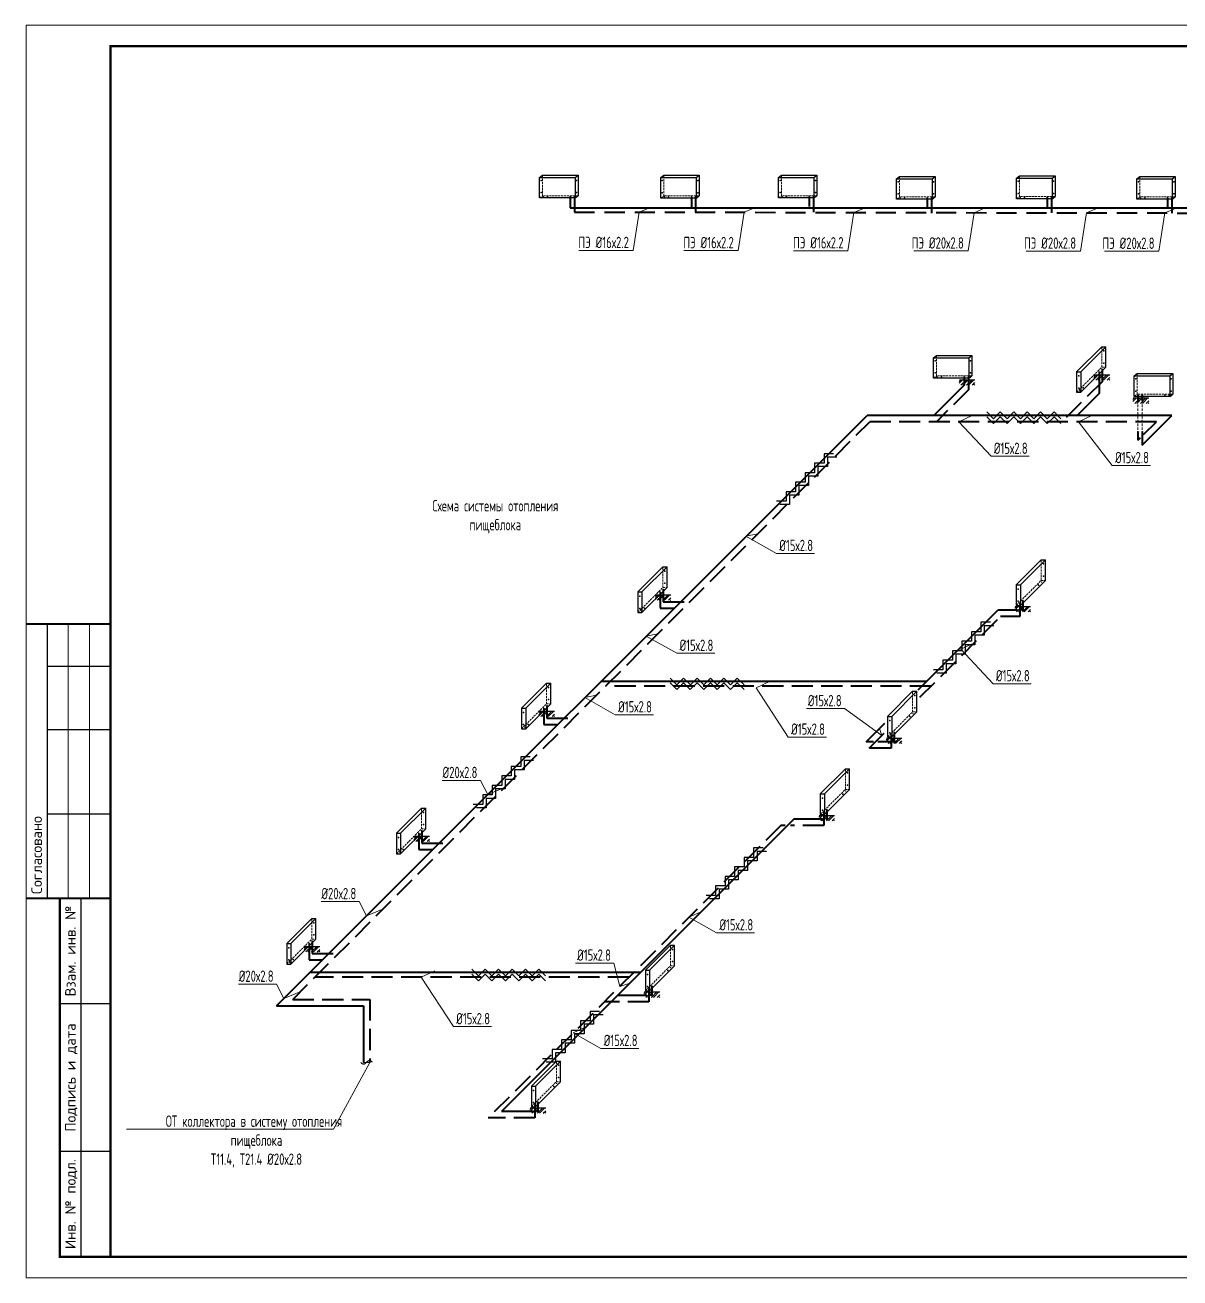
# Model space of a CAD drawing. Header units: millimetres. Extents: x -3929 to 624051, y 52832 to 514950.
# Drawn here: x 17171 to 44543, y 152597 to 182297 of the extents above; entities that cross this region are included whole.
import ezdxf
from ezdxf import colors
from ezdxf.entities.mleader import LeaderData, LeaderLine
from ezdxf.enums import TextEntityAlignment as Align
from ezdxf.math import Vec2, Vec3

# ---------------------------------------------------------------- set-up
doc = ezdxf.new("R2010")
doc.units = ezdxf.units.MM
for name, pattern in [('ADSK_Штриховая_ш2 п1', [3, 2, -1]), ('GOST2.303 4', [7, 5, -2, 0]), ('Hidden', [7.14375, 4.7625, -2.38125])]:
    doc.linetypes.add(name, pattern=pattern)
for name, color, linetype in [('9_Форматы', 7, 'Continuous'), ('выноски2', 1, 'Continuous'), ('стояки', 7, 'Continuous'), ('т21.4', 142, 'Continuous')]:
    doc.layers.add(name, color=color, linetype=linetype)
for name, color, linetype, lineweight in [('ОВ-ИЗОЛЯЦИЯ', 7, 'Continuous', 25), ('ОВ-рамка', 7, 'Continuous', 30), ('ОВ-ТЕКСТ', 7, 'Continuous', 25), ('СПДС_Штриховка', 252, 'Continuous', 9)]:
    doc.layers.add(name, color=color, linetype=linetype, lineweight=lineweight)
for name, color, linetype, true_color in [('т11.1', 1, 'Continuous', 0xff0000), ('т11.4', 7, 'Continuous', 0xd600d6), ('т21.1', 5, 'Continuous', 0x0000ff)]:
    doc.layers.add(name, color=color, linetype=linetype, true_color=true_color)
doc.styles.add('ГОСТ', font='isocpeur.ttf', dxfattribs={"width": 0.8, "height": 250})
doc.styles.add('СТИЛЬ', font='simplex.shx', dxfattribs={"width": 0.65})

# ---------------------------------------------------------------- blocks, each defined once
blk = doc.blocks.new('gh павнель')
at = {"color": 32, "lineweight": 30, "ltscale": 0.1, "true_color": 0xcd6928}
for p, q in [((29457, 6419), (30297, 6419)), ((30297, 6419), (30297, 5931))]:
    blk.add_line(p, q, dxfattribs=at)
at = {"color": 32, "linetype": 'GOST2.303 4', "lineweight": 18, "ltscale": 10, "true_color": 0xcd6928}
for p, q in [((29457, 5931), (29457, 6419)), ((30297, 5931), (29457, 5931))]:
    blk.add_line(p, q, dxfattribs=at)
at = {"color": 32, "lineweight": 30, "ltscale": 0.1, "true_color": 0xcd6928}
for points in [[(29386, 6364), (29457, 6419)], [(30226, 6364), (30297, 6419)], [(30226, 5877), (30297, 5931)]]:
    blk.add_lwpolyline(points, dxfattribs=at)
blk.add_lwpolyline([(29386, 6364), (30226, 6364), (30226, 5877), (29386, 5877)], close=True, dxfattribs=at)
at = {"color": 32, "linetype": 'GOST2.303 4', "lineweight": 18, "ltscale": 10, "true_color": 0xcd6928}
blk.add_lwpolyline([(29386, 5877), (29457, 5931)], dxfattribs=at)
at = {"color": 32, "lineweight": 30, "ltscale": 0.1, "true_color": 0xcd6928}
for p in [(29422, 6292), (30262, 6292), (29422, 6004), (30262, 6004), (29472, 5904), (29572, 5904), (30112, 5904), (30212, 5904)]:
    blk.add_point(p, dxfattribs=at)
blk = doc.blocks.new('бок панель')
at = {"color": 32, "lineweight": 30, "ltscale": 0.1, "true_color": 0xcd6928}
for p, q in [((29006, 6630), (28412, 6036)), ((29006, 6630), (29106, 6630)), ((28412, 6036), (28412, 5548)), ((28412, 6036), (28512, 6036)), ((28412, 5548), (28512, 5548))]:
    blk.add_line(p, q, dxfattribs=at)
at = {"color": 32, "linetype": 'GOST2.303 4', "lineweight": 18, "ltscale": 10, "true_color": 0xcd6928}
for p, q in [((29006, 6142), (29006, 6630)), ((28412, 5548), (29006, 6142)), ((29006, 6142), (29106, 6142))]:
    blk.add_line(p, q, dxfattribs=at)
at = {"color": 32, "lineweight": 30, "ltscale": 0.1, "true_color": 0xcd6928}
blk.add_lwpolyline([(29106, 6630), (28512, 6036), (28512, 5548), (29106, 6142)], close=True, dxfattribs=at)
for p in [(29056, 6530), (29056, 6242), (28943, 6029), (28462, 5936), (28462, 5648), (28568, 5655), (28497, 5584)]:
    blk.add_point(p, dxfattribs=at)
at = {"color": 32, "linetype": 'GOST2.303 4', "lineweight": 18, "ltscale": 10, "true_color": 0xcd6928}
blk.add_point((29014, 6100), dxfattribs=at)
blk = doc.blocks.new('*U3000')
at = {"layer": '9_Форматы', "color": 7, "linetype": 'Continuous', "lineweight": 9, "ltscale": 100}
blk.add_lwpolyline([(5, -5), (5, 292), (-625, 292), (-625, -5)], close=True, dxfattribs=at)
at = {"layer": '9_Форматы', "color": 7, "linetype": 'Continuous', "lineweight": 9, "ltscale": 100, "const_width": 0.5}
blk.add_lwpolyline([(0, 0), (0, 287), (-605, 287), (-605, 0)], close=True, dxfattribs=at)
at = {"layer": '9_Форматы', "color": 7, "linetype": 'Continuous', "lineweight": 9, "ltscale": 100}
for points, const_width in [([(-605, 150), (-625, 150)], 0.5), ([(-620, 85), (-620, 150)], 0.3), ([(-605, 140), (-620, 140)], 0.3), ([(-605, 125), (-620, 125)], 0.3), ([(-605, 105), (-620, 105)], 0.3), ([(-605, 85), (-625, 85)], 0.5), ([(-605, 0), (-617, 0), (-617, 85), (-617, 85)], 0.5), ([(-612, 0), (-612, 85)], 0.3), ([(-617, 60), (-605, 60)], 0.3), ([(-617, 25), (-605, 25)], 0.3)]:
    blk.add_lwpolyline(points, dxfattribs=dict(at, const_width=const_width))
for points in [[(-615, 85), (-615, 150)], [(-610, 85), (-610, 150)], [(-610, 85), (-610, 150)]]:
    blk.add_lwpolyline(points, dxfattribs=at)
at = {"layer": '9_Форматы', "color": 7, "linetype": 'Continuous', "lineweight": 9, "ltscale": 100, "style": 'ГОСТ'}
blk.add_text('Согласовано', height=2.5, rotation=90, dxfattribs=at).set_placement((-621.25, 86))
for s, p in [('Взам. инв. №', (-614.5, 72.5)), ('Подпись и дата', (-614.5, 42.5)), ('Инв. № подл.', (-614.5, 12.5))]:
    blk.add_text(s, height=2.5, rotation=90, dxfattribs=at).set_placement(p, align=Align.MIDDLE_CENTER)

msp = doc.modelspace()

# ---------------------------------------------------------------- hatches: boundary and pattern name
at = {"layer": 'СПДС_Штриховка', "lineweight": 25}
h = msp.add_hatch(dxfattribs=at)
h.set_pattern_fill('ANSI32', color=253, scale=10)
h.set_pattern_definition([(45, (431028.94, 495794.64), (-67.351921, 67.351921), []), (45, (431073.84, 495794.64), (-67.351921, 67.351921), [])])
h.paths.add_polyline_path([(39682.831, 173888.661), (39308.178, 173888.661), (39308.178, 173760.991), (39682.831, 173760.991)])
h = msp.add_hatch(dxfattribs=at)
h.set_pattern_fill('ANSI32', color=253, scale=10)
h.set_pattern_definition([(45, (434226.24, 495915.1), (-67.351921, 67.351921), []), (45, (434271.14, 495915.1), (-67.351921, 67.351921), [])])
h.paths.add_polyline_path([(42880.124, 174009.115), (42505.471, 174009.115), (42505.471, 173881.446), (42880.124, 173881.446)])
h = msp.add_hatch(dxfattribs=at)
h.set_pattern_fill('ANSI32', color=253, scale=10)
h.set_pattern_definition([(45, (435148.3, 495363.41), (-67.351921, 67.351921), []), (45, (435193.2, 495363.41), (-67.351921, 67.351921), [])])
h.paths.add_polyline_path([(43802.189, 173457.431), (43427.536, 173457.431), (43427.536, 173329.762), (43802.189, 173329.762)])
h = msp.add_hatch(dxfattribs=at)
h.set_pattern_fill('ANSI32', color=253, scale=10)
h.set_pattern_definition([(45, (423825.02, 490694.055), (-67.351921, 67.351921), []), (45, (423869.92, 490694.055), (-67.351921, 67.351921), [])])
h.paths.add_polyline_path([(32478.91, 168788.074), (32104.257, 168788.074), (32104.257, 168660.405), (32478.91, 168660.405)])
h = msp.add_hatch(dxfattribs=at)
h.set_pattern_fill('ANSI32', color=253, scale=10)
h.set_pattern_definition([(45, (432348.65, 490418.08), (-67.351921, 67.351921), []), (45, (432393.55, 490418.08), (-67.351921, 67.351921), [])])
h.paths.add_polyline_path([(41002.536, 168512.096), (40627.883, 168512.096), (40627.883, 168384.426), (41002.536, 168384.426)])
h = msp.add_hatch(dxfattribs=at)
h.set_pattern_fill('ANSI32', color=253, scale=10)
h.set_pattern_definition([(45, (421068.35, 487937.39), (-67.351921, 67.351921), []), (45, (421113.25, 487937.39), (-67.351921, 67.351921), [])])
h.paths.add_polyline_path([(29722.24, 166031.405), (29347.587, 166031.405), (29347.587, 165903.735), (29722.24, 165903.735)])
h = msp.add_hatch(dxfattribs=at)
h.set_pattern_fill('ANSI32', color=253, scale=10)
h.set_pattern_definition([(45, (429300.29, 487300.22), (-67.351921, 67.351921), []), (45, (429345.19, 487300.22), (-67.351921, 67.351921), [])])
h.paths.add_polyline_path([(37954.182, 165394.239), (37579.528, 165394.239), (37579.528, 165266.57), (37954.182, 165266.57)])
h = msp.add_hatch(dxfattribs=at)
h.set_pattern_fill('ANSI32', color=253, scale=10)
h.set_pattern_definition([(45, (427705.59, 485463.59), (-67.351921, 67.351921), []), (45, (427750.5, 485463.59), (-67.351921, 67.351921), [])])
h.paths.add_polyline_path([(36359.483, 163557.613), (35984.83, 163557.613), (35984.83, 163429.943), (36359.483, 163429.943)])
h = msp.add_hatch(dxfattribs=at)
h.set_pattern_fill('ANSI32', color=253, scale=10)
h.set_pattern_definition([(45, (418104.78, 484973.81), (-67.351921, 67.351921), []), (45, (418149.68, 484973.81), (-67.351921, 67.351921), [])])
h.paths.add_polyline_path([(26758.669, 163067.833), (26384.016, 163067.833), (26384.016, 162940.164), (26758.669, 162940.164)])
h = msp.add_hatch(dxfattribs=at)
h.set_pattern_fill('ANSI32', color=253, scale=10)
h.set_pattern_definition([(45, (415504.28, 482360.215), (-67.351921, 67.351921), []), (45, (415549.18, 482360.215), (-67.351921, 67.351921), [])])
h.paths.add_polyline_path([(24158.172, 160454.234), (23783.519, 160454.234), (23783.519, 160326.564), (24158.172, 160326.564)])
h = msp.add_hatch(dxfattribs=at)
h.set_pattern_fill('ANSI32', color=253, scale=10)
h.set_pattern_definition([(45, (423558.67, 481282.23), (-67.351921, 67.351921), []), (45, (423603.57, 481282.23), (-67.351921, 67.351921), [])])
h.paths.add_polyline_path([(32212.558, 159376.25), (31837.905, 159376.25), (31837.905, 159248.581), (32212.558, 159248.581)])
h = msp.add_hatch(dxfattribs=at)
h.set_pattern_fill('ANSI32', color=253, scale=10)
h.set_pattern_definition([(45, (420857.22, 478533.99), (-67.351921, 67.351921), []), (45, (420902.12, 478533.99), (-67.351921, 67.351921), [])])
h.paths.add_polyline_path([(29511.112, 156628.011), (29136.459, 156628.011), (29136.459, 156500.342), (29511.112, 156500.342)])

# ---------------------------------------------------------------- linework, layer by layer
at = {"color": 253, "lineweight": 25, "ltscale": 0.1}
for p, q in [((39314.521, 173888.661), (39682.831, 173888.661)), ((42511.814, 174009.115), (42880.124, 174009.115)), ((43433.879, 173457.431), (43802.189, 173457.431)), ((32110.6, 168788.074), (32478.91, 168788.074)), ((40634.226, 168512.096), (41002.536, 168512.096)), ((29353.931, 166031.405), (29722.24, 166031.405)), ((37585.872, 165394.239), (37954.182, 165394.239)), ((35991.173, 163557.613), (36359.483, 163557.613)), ((26390.359, 163067.833), (26758.669, 163067.833)), ((23789.862, 160454.234), (24158.172, 160454.234)), ((31844.248, 159376.25), (32212.558, 159376.25)), ((29142.802, 156628.011), (29511.112, 156628.011))]:
    msp.add_line(p, q, dxfattribs=at)
at = {"layer": 'ОВ-ИЗОЛЯЦИЯ', "color": 7, "linetype": 'ByBlock'}
for points in [[(41717.652, 172850.478), (41558.553, 173009.577), (41399.454, 172850.478), (41240.355, 173009.577), (41081.256, 172850.478), (40922.157, 173009.577), (40763.058, 172850.478), (40603.959, 173009.577), (40444.86, 172850.478), (40285.761, 173009.577), (40126.662, 172850.478), (39967.563, 173009.577)], [(41717.801, 172965.419), (41558.702, 173124.518), (41399.603, 172965.419), (41240.504, 173124.518), (41081.405, 172965.419), (40922.306, 173124.518), (40763.207, 172965.419), (40604.108, 173124.518), (40445.009, 172965.419), (40285.91, 173124.518), (40126.811, 172965.419), (39967.712, 173124.518)], [(36332.174, 172135.738), (36107.174, 172135.738), (36107.174, 171910.738), (35882.174, 171910.738), (35882.174, 171685.738), (35657.174, 171685.738), (35657.174, 171460.738), (35432.174, 171460.738), (35432.174, 171235.738), (35207.174, 171235.738), (35207.174, 171010.738), (34982.174, 171010.738)], [(36413.345, 172054.358), (36188.345, 172054.358), (36188.345, 171829.358), (35963.345, 171829.358), (35963.345, 171604.358), (35738.345, 171604.358), (35738.345, 171379.358), (35513.345, 171379.358), (35513.345, 171154.358), (35288.345, 171154.358), (35288.345, 170929.358), (35063.345, 170929.358)], [(40049.288, 168138.779), (39824.288, 168138.779), (39824.288, 167913.779), (39599.288, 167913.779), (39599.288, 167688.779), (39374.288, 167688.779), (39374.288, 167463.779), (39149.288, 167463.779), (39149.288, 167238.779), (38924.288, 167238.779), (38924.288, 167013.779), (38699.288, 167013.779)], [(40130.458, 168057.399), (39905.458, 168057.399), (39905.458, 167832.399), (39680.458, 167832.399), (39680.458, 167607.399), (39455.458, 167607.399), (39455.458, 167382.399), (39230.458, 167382.399), (39230.458, 167157.399), (39005.458, 167157.399), (39005.458, 166932.399), (38780.458, 166932.399)], [(34211.437, 166542.578), (34052.338, 166701.677), (33893.239, 166542.578), (33734.14, 166701.677), (33575.041, 166542.578), (33415.942, 166701.677), (33256.843, 166542.578), (33097.743, 166701.677), (32938.644, 166542.578), (32779.545, 166701.677), (32620.446, 166542.578), (32461.347, 166701.677)], [(34211.585, 166657.519), (34052.486, 166816.618), (33893.387, 166657.519), (33734.288, 166816.618), (33575.189, 166657.519), (33416.09, 166816.618), (33256.991, 166657.519), (33097.892, 166816.618), (32938.793, 166657.519), (32779.694, 166816.618), (32620.595, 166657.519), (32461.496, 166816.618)], [(29142.704, 164946.268), (28917.704, 164946.268), (28917.704, 164721.268), (28692.704, 164721.268), (28692.704, 164496.268), (28467.704, 164496.268), (28467.704, 164271.268), (28242.704, 164271.268), (28242.704, 164046.268), (28017.704, 164046.268), (28017.704, 163821.268), (27792.704, 163821.268)], [(29223.875, 164864.888), (28998.875, 164864.888), (28998.875, 164639.888), (28773.875, 164639.888), (28773.875, 164414.888), (28548.875, 164414.888), (28548.875, 164189.888), (28323.875, 164189.888), (28323.875, 163964.888), (28098.875, 163964.888), (28098.875, 163739.888), (27873.875, 163739.888)], [(34662.762, 162790.736), (34437.762, 162790.736), (34437.762, 162565.736), (34212.762, 162565.736), (34212.762, 162340.736), (33987.762, 162340.736), (33987.762, 162115.736), (33762.762, 162115.736), (33762.762, 161890.736), (33537.762, 161890.736), (33537.762, 161665.736), (33312.762, 161665.736)], [(34743.932, 162709.355), (34518.932, 162709.355), (34518.932, 162484.355), (34293.932, 162484.355), (34293.932, 162259.355), (34068.932, 162259.355), (34068.932, 162034.355), (33843.932, 162034.355), (33843.932, 161809.355), (33618.932, 161809.355), (33618.932, 161584.355), (33393.932, 161584.355)], [(29508.975, 159642.328), (29349.876, 159801.427), (29190.777, 159642.328), (29031.678, 159801.427), (28872.579, 159642.328), (28713.479, 159801.427), (28554.38, 159642.328), (28395.281, 159801.427), (28236.182, 159642.328), (28077.083, 159801.427), (27917.984, 159642.328), (27758.885, 159801.427)], [(29509.123, 159757.269), (29350.024, 159916.368), (29190.925, 159757.269), (29031.826, 159916.368), (28872.727, 159757.269), (28713.628, 159916.368), (28554.529, 159757.269), (28395.43, 159916.368), (28236.331, 159757.269), (28077.232, 159916.368), (27918.133, 159757.269), (27759.034, 159916.368)], [(30787.732, 158915.706), (30562.732, 158915.706), (30562.732, 158690.706), (30337.732, 158690.706), (30337.732, 158465.706), (30112.732, 158465.706), (30112.732, 158240.706), (29887.732, 158240.706), (29887.732, 158015.706), (29662.732, 158015.706), (29662.732, 157790.706), (29437.732, 157790.706)], [(30868.902, 158834.325), (30643.902, 158834.325), (30643.902, 158609.325), (30418.902, 158609.325), (30418.902, 158384.325), (30193.902, 158384.325), (30193.902, 158159.325), (29968.902, 158159.325), (29968.902, 157934.325), (29743.902, 157934.325), (29743.902, 157709.325), (29518.902, 157709.325)]]:
    msp.add_lwpolyline(points, dxfattribs=at)
at = {"layer": 'стояки', "color": 7, "linetype": 'ADSK_Штриховая_ш2 п1', "lineweight": 0, "ltscale": 30}
for p, q in [((43547.323, 173390.343), (43547.323, 172660.879)), ((43647.323, 173390.121), (43647.323, 172660.879))]:
    msp.add_line(p, q, dxfattribs=at)
at = {"layer": 'стояки', "color": 7, "lineweight": 30}
for centre, start, end in [((25195.469, 157759.712), 216.5656753, 323.4343247), ((25334.069, 157656.907), 36.5656753, 143.4343247)]:
    msp.add_arc(centre, 86.282, start, end, dxfattribs=at)
at = {"layer": 'т11.1', "color": 233, "lineweight": 40}
for p, q in [((30092.075, 178225.279), (30092.075, 177964.885)), ((32964.504, 178220.564), (32964.504, 177991.036)), ((35754.635, 178225.279), (35754.635, 177995.751)), ((41396.994, 178206.723), (41396.994, 177977.195)), ((30092.075, 177964.885), (47993.484, 177964.885)), ((38554.631, 178194.412), (38554.631, 177964.885)), ((44246.993, 178194.412), (44246.993, 177964.885))]:
    msp.add_line(p, q, dxfattribs=at)
at = {"layer": 'т11.4', "lineweight": 40}
for p, q in [((42625.259, 174072.09), (42625.259, 173559.958)), ((39427.965, 173763.767), (38709.167, 173044.969)), ((39427.965, 173951.635), (39427.965, 173763.767)), ((42625.259, 173559.958), (42110.27, 173044.969)), ((43647.323, 173520.405), (43647.323, 173390.121)), ((23134.034, 159050.098), (37128.905, 173044.969)), ((44350.288, 173044.969), (37128.905, 173044.969)), ((43647.323, 172342.004), (44350.288, 173044.969)), ((43647.323, 172660.879), (43647.323, 172342.004)), ((32224.044, 168851.048), (32224.044, 168471.759)), ((32224.044, 168471.759), (32555.695, 168471.759)), ((38335.971, 166537.963), (40223.078, 168425.07)), ((40694.972, 168425.07), (40223.078, 168425.07)), ((40818.381, 168425.07), (40790.975, 168425.07)), ((40818.381, 168645.781), (40818.381, 168425.07)), ((38535.077, 166737.068), (30821.004, 166737.068)), ((29467.375, 166094.379), (29467.375, 165715.09)), ((37105.222, 165307.214), (37548.875, 165750.867)), ((29467.375, 165715.09), (29799.026, 165715.09)), ((37770.027, 165527.924), (37770.027, 165307.214)), ((37279.313, 165307.214), (37105.222, 165307.214)), ((37672.4, 165307.214), (37383.574, 165307.214)), ((37770.027, 165307.214), (37720.287, 165307.214)), ((36175.328, 163691.298), (36175.328, 163470.587)), ((35390.181, 163470.587), (28460.579, 156540.985)), ((36066.116, 163470.587), (35390.181, 163470.587)), ((36175.328, 163470.587), (36149.358, 163470.587)), ((26503.803, 163130.807), (26503.803, 162751.518)), ((26503.803, 162751.518), (26835.454, 162751.518)), ((23903.306, 160517.208), (23903.306, 160137.919)), ((23903.306, 160137.919), (24221.855, 160137.919)), ((31756.413, 159836.819), (23920.754, 159836.819)), ((32028.403, 159509.935), (32028.403, 159289.224)), ((31910.046, 159289.224), (31208.818, 159289.224)), ((32028.403, 159289.224), (32000.005, 159289.224)), ((23134.034, 159050.098), (25195.174, 159050.098)), ((25195.174, 159050.098), (25195.174, 157700.098)), ((29213.463, 156540.985), (28460.579, 156540.985)), ((29326.957, 156540.985), (29288.954, 156540.985)), ((29326.957, 156761.696), (29326.957, 156540.985))]:
    msp.add_line(p, q, dxfattribs=at)
at = {"layer": 'т21.1', "color": 165, "linetype": 'Hidden', "lineweight": 40, "ltscale": 100, "true_color": 0x5e67af}
for p, q in [((30192.075, 178225.279), (30192.075, 177864.885)), ((33064.504, 178220.564), (33064.504, 177860.17)), ((35854.635, 178225.279), (35854.635, 177864.885)), ((41496.994, 178206.723), (41496.994, 177846.329)), ((38654.631, 178194.412), (38654.631, 177834.018)), ((44346.993, 178194.412), (44346.993, 177834.018)), ((30192.075, 177864.885), (48172.417, 177835.371))]:
    msp.add_line(p, q, dxfattribs=at)
at = {"layer": 'т21.4', "linetype": 'GOST2.303 4', "lineweight": 40, "ltscale": 100}
for p, q in [((42695.969, 174142.8), (42695.969, 173842.8)), ((39527.965, 173951.635), (39527.965, 173651.635)), ((42695.969, 173842.8), (41748.138, 172894.969)), ((39527.965, 173651.635), (38771.299, 172894.969)), ((43547.323, 173520.405), (43547.323, 173390.343)), ((23515.782, 159200.098), (37191.542, 172894.969)), ((43988.156, 172894.969), (37191.542, 172894.969)), ((43680.533, 172587.346), (43988.156, 172894.969)), ((43547.323, 172660.879), (43547.323, 172454.136)), ((43547.323, 172454.136), (43604.578, 172511.391)), ((32294.755, 168921.759), (32294.755, 168621.759)), ((32294.755, 168621.759), (32924.295, 168621.759)), ((40747.671, 168575.07), (40747.671, 168275.07)), ((38381.975, 166362.105), (40292.271, 168275.07)), ((40747.671, 168275.07), (40292.271, 168275.07)), ((38643.378, 166623.873), (30929.018, 166623.694)), ((29538.086, 166165.09), (29538.086, 165865.09)), ((29538.086, 165865.09), (30171.473, 165865.09)), ((37178.765, 165157.214), (37582.22, 165561.233)), ((37699.316, 165457.214), (37699.316, 165157.214)), ((37699.316, 165157.214), (37178.765, 165157.214)), ((36104.617, 163620.587), (36104.617, 163320.587)), ((26574.514, 163201.518), (26574.514, 162901.518)), ((35080.113, 163320.587), (28150.512, 156390.985)), ((35184.739, 163320.587), (35080.113, 163320.587)), ((36104.617, 163320.587), (35312.049, 163320.587)), ((26574.514, 162901.518), (27212.037, 162901.518)), ((23974.017, 160587.919), (23974.017, 160287.919)), ((23974.017, 160287.919), (24602.084, 160287.919)), ((31483.159, 159723.633), (24038.586, 159723.633)), ((23515.782, 159200.098), (25345.174, 159200.098)), ((25345.174, 159200.098), (25345.174, 157700.098)), ((31957.692, 159439.224), (31957.692, 159139.224)), ((31957.692, 159139.224), (30898.75, 159139.224)), ((29256.246, 156690.985), (29256.246, 156390.985)), ((29256.246, 156390.985), (28150.512, 156390.985))]:
    msp.add_line(p, q, dxfattribs=at)

# ---------------------------------------------------------------- block references
at = {"lineweight": 13}
for name, p in [('gh павнель', (-19.598, 172321.308)), ('gh павнель', (2852.831, 172316.593)), ('gh павнель', (5642.961, 172321.308)), ('gh павнель', (8442.957, 172290.442)), ('gh павнель', (11285.321, 172302.752)), ('gh павнель', (14135.319, 172290.442)), ('бок панель', (13682.335, 168042.799)), ('gh павнель', (9316.292, 168047.665)), ('gh павнель', (14075.65, 167616.435)), ('бок панель', (12250.225, 162991.257)), ('бок панель', (3281.121, 162821.758)), ('бок панель', (524.452, 160065.088)), ('бок панель', (9201.87, 159873.4)), ('бок панель', (7607.171, 158036.774)), ('бок панель', (-2439.12, 157101.517)), ('бок панель', (-5039.617, 154487.918)), ('бок панель', (3460.246, 153855.411)), ('бок панель', (758.8, 151107.172))]:
    msp.add_blockref(name, p, dxfattribs=at)
at = {"layer": 'ОВ-рамка', "ltscale": 100, "transparency": 33554687, "xscale": 100, "yscale": 100, "zscale": 100}
msp.add_blockref('*U3000', (79696.148, 153096.914, 576.986), dxfattribs=at)

# ---------------------------------------------------------------- texts
at = {"layer": 'выноски2', "color": 7, "insert": (30341.364, 171037.853), "char_height": 270, "width": 4047.56645, "attachment_point": 3, "style": 'СТИЛЬ'}
msp.add_mtext('\\pxqc;Схема системы отопления пищеблока', dxfattribs=at)

# ---------------------------------------------------------------- leaders
at = {"layer": 'ОВ-ТЕКСТ', "color": 7}
ml = msp.add_multileader_mtext('Standard', dxfattribs=at)
ml.set_content('\\A1;ПЭ %%C16х2.2', color=7, style='СТИЛЬ')
ml.set_leader_properties(color=7, lineweight=18)
ml.build(insert=Vec2(0, 0))
ml.multileader.update_dxf_attribs({"text_left_attachment_type": 6, "text_right_attachment_type": 6, "dogleg_length": 0.36, "arrow_head_size": 0.126})
ctx = ml.context
ctx.base_point, ctx.char_height, ctx.arrow_head_size, ctx.landing_gap_size, ctx.plane_origin = Vec3(30181.76, 176955.766), 270, 0.126, 0.063, Vec3(32065.95, 177845.966)
ctx.left_attachment, ctx.right_attachment, ctx.text_align_type = 6, 6, 1
notes = []
notes.append((ctx, [(1, (1, 1, 0), (31586.138, 176955.766), (-1, 0), 0.252, [(1, [(31994.782, 177974.748), (31728.431, 177862.363)], 0, [])])]))
ctx.mtext.insert, ctx.mtext.width, ctx.mtext.alignment, ctx.mtext.flow_direction = Vec3(30883.823, 177279.766), 1912.62067, 2, 5
ml = msp.add_multileader_mtext('Standard', dxfattribs=at)
ml.set_content('\\A1;ПЭ %%C16х2.2', color=7, style='СТИЛЬ')
ml.set_leader_properties(color=7, lineweight=18)
ml.build(insert=Vec2(0, 0))
ml.multileader.update_dxf_attribs({"text_left_attachment_type": 6, "text_right_attachment_type": 6, "dogleg_length": 0.36, "arrow_head_size": 0.126})
ctx = ml.context
ctx.base_point, ctx.char_height, ctx.arrow_head_size, ctx.landing_gap_size, ctx.plane_origin = Vec3(32668.089, 176951.685), 270, 0.126, 0.063, Vec3(34552.28, 177841.885)
ctx.left_attachment, ctx.right_attachment, ctx.text_align_type = 6, 6, 1
notes.append((ctx, [(1, (1, 1, 0), (34072.467, 176951.685), (-1, 0), 0.252, [(1, [(34481.111, 177970.667), (34214.761, 177858.282)], 0, [])])]))
ctx.mtext.insert, ctx.mtext.width, ctx.mtext.alignment, ctx.mtext.flow_direction = Vec3(33370.152, 177275.685), 1912.62067, 2, 5
ml = msp.add_multileader_mtext('Standard', dxfattribs=at)
ml.set_content('\\A1;ПЭ %%C16х2.2', color=7, style='СТИЛЬ')
ml.set_leader_properties(color=7, lineweight=18)
ml.build(insert=Vec2(0, 0))
ml.multileader.update_dxf_attribs({"text_left_attachment_type": 6, "text_right_attachment_type": 6, "dogleg_length": 0.36, "arrow_head_size": 0.126})
ctx = ml.context
ctx.base_point, ctx.char_height, ctx.arrow_head_size, ctx.landing_gap_size, ctx.plane_origin = Vec3(35269.451, 176947.415), 270, 0.126, 0.063, Vec3(37153.642, 177837.615)
ctx.left_attachment, ctx.right_attachment, ctx.text_align_type = 6, 6, 1
notes.append((ctx, [(1, (1, 1, 0), (36673.829, 176947.415), (-1, 0), 0.252, [(1, [(37082.473, 177966.397), (36816.123, 177854.012)], 0, [])])]))
ctx.mtext.insert, ctx.mtext.width, ctx.mtext.alignment, ctx.mtext.flow_direction = Vec3(35971.514, 177271.415), 1912.62067, 2, 5
ml = msp.add_multileader_mtext('Standard', dxfattribs=at)
ml.set_content('\\A1;ПЭ %%C20х2.8', color=7, style='СТИЛЬ')
ml.set_leader_properties(color=7, lineweight=18)
ml.build(insert=Vec2(0, 0))
ml.multileader.update_dxf_attribs({"text_left_attachment_type": 6, "text_right_attachment_type": 6, "dogleg_length": 0.36, "arrow_head_size": 0.126})
ctx = ml.context
ctx.base_point, ctx.char_height, ctx.arrow_head_size, ctx.landing_gap_size, ctx.plane_origin = Vec3(38083.23, 176942.741), 270, 0.126, 0.063, Vec3(40000.849, 177832.942)
ctx.left_attachment, ctx.right_attachment, ctx.text_align_type = 6, 6, 1
notes.append((ctx, [(1, (1, 1, 0), (39521.037, 176942.741), (-1, 0), 0.252, [(1, [(39929.681, 177961.723), (39663.331, 177849.339)], 0, [])])]))
ctx.mtext.insert, ctx.mtext.width, ctx.mtext.alignment, ctx.mtext.flow_direction = Vec3(38802.008, 177266.741), 1912.62067, 2, 5
ml = msp.add_multileader_mtext('Standard', dxfattribs=at)
ml.set_content('\\A1;ПЭ %%C20х2.8', color=7, style='СТИЛЬ')
ml.set_leader_properties(color=7, lineweight=18)
ml.build(insert=Vec2(0, 0))
ml.multileader.update_dxf_attribs({"text_left_attachment_type": 6, "text_right_attachment_type": 6, "dogleg_length": 0.36, "arrow_head_size": 0.126})
ctx = ml.context
ctx.base_point, ctx.char_height, ctx.arrow_head_size, ctx.landing_gap_size, ctx.plane_origin = Vec3(40745.119, 176938.372), 270, 0.126, 0.063, Vec3(42662.738, 177828.573)
ctx.left_attachment, ctx.right_attachment, ctx.text_align_type = 6, 6, 1
notes.append((ctx, [(1, (1, 1, 0), (42182.926, 176938.372), (-1, 0), 0.252, [(1, [(42591.57, 177957.354), (42325.22, 177844.969)], 0, [])])]))
ctx.mtext.insert, ctx.mtext.width, ctx.mtext.alignment, ctx.mtext.flow_direction = Vec3(41463.896, 177262.372), 1912.62067, 2, 5
ml = msp.add_multileader_mtext('Standard', dxfattribs=at)
ml.set_content('\\A1;ПЭ %%C20х2.8', color=7, style='СТИЛЬ')
ml.set_leader_properties(color=7, lineweight=18)
ml.build(insert=Vec2(0, 0))
ml.multileader.update_dxf_attribs({"text_left_attachment_type": 6, "text_right_attachment_type": 6, "dogleg_length": 0.36, "arrow_head_size": 0.126})
ctx = ml.context
ctx.base_point, ctx.char_height, ctx.arrow_head_size, ctx.landing_gap_size, ctx.plane_origin = Vec3(42603.388, 176935.322), 270, 0.126, 0.063, Vec3(44521.007, 177825.522)
ctx.left_attachment, ctx.right_attachment, ctx.text_align_type = 6, 6, 1
notes.append((ctx, [(1, (1, 1, 0), (44041.195, 176935.322), (-1, 0), 0.252, [(1, [(44449.839, 177954.304), (44183.489, 177841.919)], 0, [])])]))
ctx.mtext.insert, ctx.mtext.width, ctx.mtext.alignment, ctx.mtext.flow_direction = Vec3(43322.166, 177259.322), 1912.62067, 2, 5
ml = msp.add_multileader_mtext('Standard', dxfattribs=at)
ml.set_content('\\A1;%%C15х2.8', color=7, style='СТИЛЬ')
ml.set_leader_properties(color=7, lineweight=18)
ml.build(insert=Vec2(0, 0))
ml.multileader.update_dxf_attribs({"text_left_attachment_type": 6, "text_right_attachment_type": 6, "dogleg_length": 0.36, "arrow_head_size": 0.126})
ctx = ml.context
ctx.base_point, ctx.char_height, ctx.arrow_head_size, ctx.landing_gap_size, ctx.plane_origin = Vec3(40065.191, 172075.565), 270, 0.126, 0.063, Vec3(42061.334, 171631.717)
ctx.left_attachment, ctx.right_attachment, ctx.text_align_type = 6, 6, 1
notes.append((ctx, [(0, (1, 1, 0), (40064.939, 172075.565), (1, 0), 0.252, [(0, [(39622.255, 173044.969), (39303.482, 172894.969)], 0, [])])]))
ctx.mtext.insert, ctx.mtext.width, ctx.mtext.alignment, ctx.mtext.flow_direction = Vec3(40533.254, 172399.565), 1404.14984, 2, 5
ml = msp.add_multileader_mtext('Standard', dxfattribs=at)
ml.set_content('\\A1;%%C15х2.8', color=7, style='СТИЛЬ')
ml.set_leader_properties(color=7, lineweight=18)
ml.build(insert=Vec2(0, 0))
ml.multileader.update_dxf_attribs({"text_left_attachment_type": 6, "text_right_attachment_type": 6, "dogleg_length": 0.36, "arrow_head_size": 0.126})
ctx = ml.context
ctx.base_point, ctx.char_height, ctx.arrow_head_size, ctx.landing_gap_size, ctx.plane_origin = Vec3(42939.157, 171855.229), 270, 0.126, 0.063, Vec3(44893.489, 171631.717)
ctx.left_attachment, ctx.right_attachment, ctx.text_align_type = 6, 6, 1
notes.append((ctx, [(0, (1, 1, 0), (42938.905, 171855.229), (1, 0), 0.252, [(0, [(42454.411, 173044.969), (42135.638, 172894.969)], 0, [])])]))
ctx.mtext.insert, ctx.mtext.width, ctx.mtext.alignment, ctx.mtext.flow_direction = Vec3(43407.22, 172179.229), 1404.14984, 2, 5
ml = msp.add_multileader_mtext('Standard', dxfattribs=at)
ml.set_content('\\A1;%%C15х2.8', color=7, style='СТИЛЬ')
ml.set_leader_properties(color=7, lineweight=18)
ml.build(insert=Vec2(0, 0))
ml.multileader.update_dxf_attribs({"text_left_attachment_type": 6, "text_right_attachment_type": 6, "dogleg_length": 0.36, "arrow_head_size": 0.126})
ctx = ml.context
ctx.base_point, ctx.char_height, ctx.arrow_head_size, ctx.landing_gap_size, ctx.plane_origin = Vec3(34979.061, 169772.156), 270, 0.126, 0.063, Vec3(36975.204, 168822.589)
ctx.left_attachment, ctx.right_attachment, ctx.text_align_type = 6, 6, 1
notes.append((ctx, [(0, (1, 1, 0), (34978.809, 169772.156), (1, 0), 0.252, [(0, [(34536.125, 170235.841), (34256.486, 170177.887)], 0, [])])]))
ctx.mtext.insert, ctx.mtext.width, ctx.mtext.alignment, ctx.mtext.flow_direction = Vec3(35447.124, 170096.156), 1404.14984, 2, 5
ml = msp.add_multileader_mtext('Standard', dxfattribs=at)
ml.set_content('\\A1;%%C15х2.8', color=7, style='СТИЛЬ')
ml.set_leader_properties(color=7, lineweight=18)
ml.build(insert=Vec2(0, 0))
ml.multileader.update_dxf_attribs({"text_left_attachment_type": 6, "text_right_attachment_type": 6, "dogleg_length": 0.36, "arrow_head_size": 0.126})
ctx = ml.context
ctx.base_point, ctx.char_height, ctx.arrow_head_size, ctx.landing_gap_size, ctx.plane_origin = Vec3(32615.448, 167405.24), 270, 0.126, 0.063, Vec3(34611.59, 166455.674)
ctx.left_attachment, ctx.right_attachment, ctx.text_align_type = 6, 6, 1
notes.append((ctx, [(0, (1, 1, 0), (32615.196, 167405.24), (1, 0), 0.252, [(0, [(32172.512, 167868.925), (31892.873, 167810.971)], 0, [])])]))
ctx.mtext.insert, ctx.mtext.width, ctx.mtext.alignment, ctx.mtext.flow_direction = Vec3(33083.511, 167729.24), 1404.14984, 2, 5
ml = msp.add_multileader_mtext('Standard', dxfattribs=at)
ml.set_content('\\A1;%%C15х2.8', color=7, style='СТИЛЬ')
ml.set_leader_properties(color=7, lineweight=18)
ml.build(insert=Vec2(0, 0))
ml.multileader.update_dxf_attribs({"text_left_attachment_type": 6, "text_right_attachment_type": 6, "dogleg_length": 0.36, "arrow_head_size": 0.126})
ctx = ml.context
ctx.base_point, ctx.char_height, ctx.arrow_head_size, ctx.landing_gap_size, ctx.plane_origin = Vec3(40114.03, 166683.622), 270, 0.126, 0.063, Vec3(42110.173, 166239.774)
ctx.left_attachment, ctx.right_attachment, ctx.text_align_type = 6, 6, 1
notes.append((ctx, [(0, (1, 1, 0), (40113.778, 166683.622), (1, 0), 0.252, [(0, [(39671.095, 167653.026), (39352.322, 167503.026)], 0, [])])]))
ctx.mtext.insert, ctx.mtext.width, ctx.mtext.alignment, ctx.mtext.flow_direction = Vec3(40582.093, 167007.622), 1404.14984, 2, 5
ml = msp.add_multileader_mtext('Standard', dxfattribs=at)
ml.set_content('\\A1;%%C15х2.8', color=7, style='СТИЛЬ')
ml.set_leader_properties(color=7, lineweight=18)
ml.build(insert=Vec2(0, 0))
ml.multileader.update_dxf_attribs({"text_left_attachment_type": 6, "text_right_attachment_type": 6, "dogleg_length": 0.36, "arrow_head_size": 0.126})
ctx = ml.context
ctx.base_point, ctx.char_height, ctx.arrow_head_size, ctx.landing_gap_size, ctx.plane_origin = Vec3(35260.301, 165417.84), 270, 0.126, 0.063, Vec3(37256.443, 165323.817)
ctx.left_attachment, ctx.right_attachment, ctx.text_align_type = 6, 6, 1
notes.append((ctx, [(0, (1, 1, 0), (35260.049, 165417.84), (1, 0), 0.252, [(0, [(34817.365, 166737.068), (34498.592, 166587.068)], 0, [])])]))
ctx.mtext.insert, ctx.mtext.width, ctx.mtext.alignment, ctx.mtext.flow_direction = Vec3(35728.364, 165741.84), 1404.14984, 2, 5
ml = msp.add_multileader_mtext('Standard', dxfattribs=at)
ml.set_content('\\A1;%%C15х2.8', color=7, style='СТИЛЬ')
ml.set_leader_properties(color=7, lineweight=18)
ml.build(insert=Vec2(0, 0))
ml.multileader.update_dxf_attribs({"text_left_attachment_type": 6, "text_right_attachment_type": 6, "dogleg_length": 0.36, "arrow_head_size": 0.126})
ctx = ml.context
ctx.base_point, ctx.char_height, ctx.arrow_head_size, ctx.landing_gap_size, ctx.plane_origin = Vec3(31159.549, 165947.307), 270, 0.126, 0.063, Vec3(33155.692, 164997.741)
ctx.left_attachment, ctx.right_attachment, ctx.text_align_type = 6, 6, 1
notes.append((ctx, [(0, (1, 1, 0), (31159.297, 165947.307), (1, 0), 0.252, [(0, [(30716.613, 166410.992), (30436.974, 166353.039)], 0, [])])]))
ctx.mtext.insert, ctx.mtext.width, ctx.mtext.alignment, ctx.mtext.flow_direction = Vec3(31627.612, 166271.307), 1404.14984, 2, 5
ml = msp.add_multileader_mtext('Standard', dxfattribs=at)
ml.set_content('\\A1;%%C15х2.8', color=7, style='СТИЛЬ')
ml.set_leader_properties(color=7, lineweight=18)
ml.build(insert=Vec2(0, 0))
ml.multileader.update_dxf_attribs({"text_left_attachment_type": 6, "text_right_attachment_type": 6, "dogleg_length": 0.36, "arrow_head_size": 0.126})
ctx = ml.context
ctx.base_point, ctx.char_height, ctx.arrow_head_size, ctx.landing_gap_size, ctx.plane_origin = Vec3(35656.626, 166093.003), 270, 0.126, 0.063, Vec3(37710.673, 164713.41)
ctx.left_attachment, ctx.right_attachment, ctx.text_align_type = 6, 6, 1
notes.append((ctx, [(1, (1, 1, 0), (36593.004, 166093.003), (-1, 0), 0.252, [(0, [(37420.397, 165622.389), (37476.457, 165455.321)], 0, [])])]))
ctx.mtext.insert, ctx.mtext.width, ctx.mtext.alignment, ctx.mtext.flow_direction = Vec3(36124.689, 166417.003), 1404.14984, 2, 5
ml = msp.add_multileader_mtext('Standard', dxfattribs=at)
ml.set_content('\\A1;%%C20х2.8', color=7, style='СТИЛЬ')
ml.set_leader_properties(color=7, lineweight=18)
ml.build(insert=Vec2(0, 0))
ml.multileader.update_dxf_attribs({"text_left_attachment_type": 6, "text_right_attachment_type": 6, "dogleg_length": 0.36, "arrow_head_size": 0.126})
ctx = ml.context
ctx.base_point, ctx.char_height, ctx.arrow_head_size, ctx.landing_gap_size, ctx.plane_origin = Vec3(26993.834, 164391.209), 270, 0.126, 0.063, Vec3(28989.977, 163441.642)
ctx.left_attachment, ctx.right_attachment, ctx.text_align_type = 6, 6, 1
notes.append((ctx, [(1, (1, 1, 0), (27963.641, 164391.209), (-1, 0), 0.252, [(0, [(28536.153, 164220.736), (28137.931, 164053.995)], 0, [])])]))
ctx.mtext.insert, ctx.mtext.width, ctx.mtext.alignment, ctx.mtext.flow_direction = Vec3(27478.611, 164715.209), 1404.14984, 2, 5
ml = msp.add_multileader_mtext('Standard', dxfattribs=at)
ml.set_content('\\A1;%%C20х2.8', color=7, style='СТИЛЬ')
ml.set_leader_properties(color=7, lineweight=18)
ml.build(insert=Vec2(0, 0))
ml.multileader.update_dxf_attribs({"text_left_attachment_type": 6, "text_right_attachment_type": 6, "dogleg_length": 0.36, "arrow_head_size": 0.126})
ctx = ml.context
ctx.base_point, ctx.char_height, ctx.arrow_head_size, ctx.landing_gap_size, ctx.plane_origin = Vec3(24122.555, 161519.929), 270, 0.126, 0.063, Vec3(26118.697, 160570.363)
ctx.left_attachment, ctx.right_attachment, ctx.text_align_type = 6, 6, 1
notes.append((ctx, [(1, (1, 1, 0), (25092.361, 161519.929), (-1, 0), 0.252, [(0, [(25664.874, 161349.456), (25266.651, 161182.715)], 0, [])])]))
ctx.mtext.insert, ctx.mtext.width, ctx.mtext.alignment, ctx.mtext.flow_direction = Vec3(24607.332, 161843.929), 1404.14984, 2, 5
ml = msp.add_multileader_mtext('Standard', dxfattribs=at)
ml.set_content('\\A1;%%C15х2.8', color=7, style='СТИЛЬ')
ml.set_leader_properties(color=7, lineweight=18)
ml.build(insert=Vec2(0, 0))
ml.multileader.update_dxf_attribs({"text_left_attachment_type": 6, "text_right_attachment_type": 6, "dogleg_length": 0.36, "arrow_head_size": 0.126})
ctx = ml.context
ctx.base_point, ctx.char_height, ctx.arrow_head_size, ctx.landing_gap_size, ctx.plane_origin = Vec3(33559.229, 160779.337), 270, 0.126, 0.063, Vec3(35662.771, 159882.142)
ctx.left_attachment, ctx.right_attachment, ctx.text_align_type = 6, 6, 1
notes.append((ctx, [(0, (1, 1, 0), (33558.977, 160779.337), (1, 0), 0.252, [(0, [(33223.692, 161295.393), (32904.92, 161145.393)], 0, [])])]))
ctx.mtext.insert, ctx.mtext.width, ctx.mtext.alignment, ctx.mtext.flow_direction = Vec3(34027.292, 161103.337), 1404.14984, 2, 5
ml = msp.add_multileader_mtext('Standard', dxfattribs=at)
ml.set_content('\\A1;%%C15х2.8', color=7, style='СТИЛЬ')
ml.set_leader_properties(color=7, lineweight=18)
ml.build(insert=Vec2(0, 0))
ml.multileader.update_dxf_attribs({"text_left_attachment_type": 6, "text_right_attachment_type": 6, "dogleg_length": 0.36, "arrow_head_size": 0.126})
ctx = ml.context
ctx.base_point, ctx.char_height, ctx.arrow_head_size, ctx.landing_gap_size, ctx.plane_origin = Vec3(30188.535, 160061.242), 270, 0.126, 0.063, Vec3(32292.077, 159164.046)
ctx.left_attachment, ctx.right_attachment, ctx.text_align_type = 6, 6, 1
notes.append((ctx, [(1, (1, 1, 0), (31124.913, 160061.242), (-1, 0), 0.252, [(0, [(31502.272, 159582.678), (31267.306, 159507.78)], 0, [])])]))
ctx.mtext.insert, ctx.mtext.width, ctx.mtext.alignment, ctx.mtext.flow_direction = Vec3(30656.598, 160385.242), 1404.14984, 2, 5
ml = msp.add_multileader_mtext('Standard', dxfattribs=at)
ml.set_content('\\A1;%%C20х2.8', color=7, style='СТИЛЬ')
ml.set_leader_properties(color=7, lineweight=18)
ml.build(insert=Vec2(0, 0))
ml.multileader.update_dxf_attribs({"text_left_attachment_type": 6, "text_right_attachment_type": 6, "dogleg_length": 0.36, "arrow_head_size": 0.126})
ctx = ml.context
ctx.base_point, ctx.char_height, ctx.arrow_head_size, ctx.landing_gap_size, ctx.plane_origin = Vec3(22163.988, 159561.362), 270, 0.126, 0.063, Vec3(24160.13, 158611.796)
ctx.left_attachment, ctx.right_attachment, ctx.text_align_type = 6, 6, 1
notes.append((ctx, [(1, (1, 1, 0), (23133.794, 159561.362), (-1, 0), 0.252, [(0, [(23706.306, 159390.889), (23308.084, 159224.148)], 0, [])])]))
ctx.mtext.insert, ctx.mtext.width, ctx.mtext.alignment, ctx.mtext.flow_direction = Vec3(22648.765, 159885.362), 1404.14984, 2, 5
ml = msp.add_multileader_mtext('Standard', dxfattribs=at)
ml.set_content('\\A1;%%C15х2.8', color=7, style='СТИЛЬ')
ml.set_leader_properties(color=7, lineweight=18)
ml.build(insert=Vec2(0, 0))
ml.multileader.update_dxf_attribs({"text_left_attachment_type": 6, "text_right_attachment_type": 6, "dogleg_length": 0.36, "arrow_head_size": 0.126})
ctx = ml.context
ctx.base_point, ctx.char_height, ctx.arrow_head_size, ctx.landing_gap_size, ctx.plane_origin = Vec3(27322.717, 158554.405), 270, 0.126, 0.063, Vec3(29318.86, 158460.382)
ctx.left_attachment, ctx.right_attachment, ctx.text_align_type = 6, 6, 1
notes.append((ctx, [(0, (1, 1, 0), (27322.465, 158554.405), (1, 0), 0.252, [(0, [(26879.781, 159873.633), (26561.009, 159723.633)], 0, [])])]))
ctx.mtext.insert, ctx.mtext.width, ctx.mtext.alignment, ctx.mtext.flow_direction = Vec3(27790.78, 158878.405), 1404.14984, 2, 5
ml = msp.add_multileader_mtext('Standard', dxfattribs=at)
ml.set_content('\\A1;%%C15х2.8', color=7, style='СТИЛЬ')
ml.set_leader_properties(color=7, lineweight=18)
ml.build(insert=Vec2(0, 0))
ml.multileader.update_dxf_attribs({"text_left_attachment_type": 6, "text_right_attachment_type": 6, "dogleg_length": 0.36, "arrow_head_size": 0.126})
ctx = ml.context
ctx.base_point, ctx.char_height, ctx.arrow_head_size, ctx.landing_gap_size, ctx.plane_origin = Vec3(30817.964, 158038.073), 270, 0.126, 0.063, Vec3(32921.507, 157140.878)
ctx.left_attachment, ctx.right_attachment, ctx.text_align_type = 6, 6, 1
notes.append((ctx, [(0, (1, 1, 0), (30817.712, 158038.073), (1, 0), 0.252, [(0, [(30482.428, 158554.129), (30163.655, 158404.129)], 0, [])])]))
ctx.mtext.insert, ctx.mtext.width, ctx.mtext.alignment, ctx.mtext.flow_direction = Vec3(31286.027, 158362.073), 1404.14984, 2, 5
ml = msp.add_multileader_mtext('Standard', dxfattribs=at)
ml.set_content('\\A1;ОТ коллектора в систему отопления  пищеблока \\PТ11.4, Т21.4 %%C20х2.8 ', color=7, style='СТИЛЬ')
ml.set_leader_properties(color=7, lineweight=18)
ml.build(insert=Vec2(0, 0))
ml.multileader.update_dxf_attribs({"text_left_attachment_type": 6, "text_right_attachment_type": 6, "dogleg_length": 0.36, "arrow_head_size": 0.126})
ctx = ml.context
ctx.base_point, ctx.char_height, ctx.arrow_head_size, ctx.landing_gap_size, ctx.plane_origin = Vec3(20833.521, 156123.504), 270, 0.126, 0.063, Vec3(50121.253, 154328.735)
ctx.left_attachment, ctx.right_attachment, ctx.text_align_type = 6, 6, 1
notes.append((ctx, [(1, (1, 1, 0), (24477.614, 156123.504), (-1, 0), 0.252, [(0, [(25195.174, 157700.098), (25345.174, 157700.098)], 0, [])])]))
ctx.mtext.insert, ctx.mtext.width, ctx.mtext.alignment, ctx.mtext.flow_direction = Vec3(22655.442, 156447.504), 4851.61703, 2, 5
for ctx, leaders in notes:
    for number, flags, end, landing, length, lines in leaders:
        leader = LeaderData()
        leader.index, (leader.has_last_leader_line, leader.has_dogleg_vector, leader.attachment_direction) = number, flags
        leader.last_leader_point, leader.dogleg_vector, leader.dogleg_length = Vec3(end), Vec3(landing), length
        for number, points, colour, breaks in lines:
            line = LeaderLine()
            line.index, line.vertices, line.color, line.breaks = number, Vec3.list(points), colors.encode_raw_color(colour), breaks
            leader.lines.append(line)
        ctx.leaders.append(leader)

doc.saveas('drawing.dxf')
